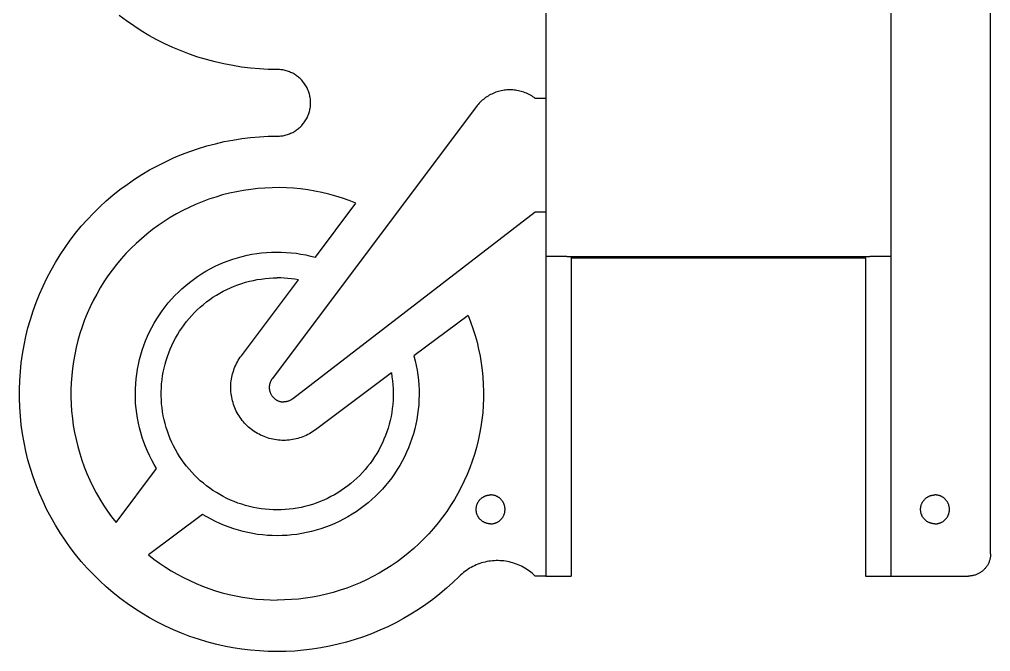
# Model space of a CAD drawing. Header units: millimetres. Extents: x -644 to 2279, y -276 to 1766.
# Drawn here: x 804.8 to 1035.6, y 144.7 to 295 of the extents above; entities that cross this region are included whole.
import ezdxf

# ---------------------------------------------------------------- set-up
doc = ezdxf.new("R2010")
doc.units = ezdxf.units.MM
doc.header["$MEASUREMENT"] = 0
doc.layers.add('Utwórz2D linie widoczne', color=7, linetype='Continuous', true_color=0x000000)

msp = doc.modelspace()

# ---------------------------------------------------------------- linework, layer by layer
at = {"layer": 'Utwórz2D linie widoczne'}
for p, q in [((1035.58, 167.94), (1035.58, 382.42)), ((929.89, 359.26), (929.89, 238.61)), ((1011.89, 359.26), (1011.89, 238.61)), ((830.19, 294.69), (828.49, 295.96)), ((831.94, 293.47), (830.19, 294.69)), ((833.73, 292.32), (831.94, 293.47)), ((835.55, 291.23), (833.73, 292.32)), ((837.42, 290.2), (835.55, 291.23)), ((839.32, 289.24), (837.42, 290.2)), ((841.25, 288.35), (839.32, 289.24)), ((843.21, 287.52), (841.25, 288.35)), ((845.19, 286.76), (843.21, 287.52)), ((847.21, 286.07), (845.19, 286.76)), ((849.24, 285.45), (847.21, 286.07)), ((851.3, 284.9), (849.24, 285.45)), ((853.37, 284.43), (851.3, 284.9)), ((855.46, 284.02), (853.37, 284.43)), ((857.56, 283.69), (855.46, 284.02)), ((859.68, 283.44), (857.56, 283.69)), ((861.8, 283.25), (859.68, 283.44)), ((863.92, 283.14), (861.8, 283.25)), ((866.05, 283.1), (863.92, 283.14)), ((866.32, 283.1), (866.05, 283.1)), ((866.6, 283.08), (866.32, 283.1)), ((866.87, 283.06), (866.6, 283.08)), ((867.14, 283.03), (866.87, 283.06)), ((867.41, 282.99), (867.14, 283.03)), ((867.68, 282.93), (867.41, 282.99)), ((867.95, 282.87), (867.68, 282.93)), ((868.21, 282.8), (867.95, 282.87)), ((868.47, 282.72), (868.21, 282.8)), ((868.73, 282.64), (868.47, 282.72)), ((868.99, 282.54), (868.73, 282.64)), ((869.24, 282.43), (868.99, 282.54)), ((869.49, 282.32), (869.24, 282.43)), ((869.73, 282.2), (869.49, 282.32)), ((869.97, 282.06), (869.73, 282.2)), ((870.21, 281.92), (869.97, 282.06)), ((870.44, 281.78), (870.21, 281.92)), ((870.66, 281.62), (870.44, 281.78)), ((870.88, 281.46), (870.66, 281.62)), ((871.1, 281.29), (870.88, 281.46)), ((871.3, 281.11), (871.1, 281.29)), ((871.51, 280.93), (871.3, 281.11)), ((871.7, 280.73), (871.51, 280.93)), ((871.89, 280.54), (871.7, 280.73)), ((872.07, 280.33), (871.89, 280.54)), ((872.24, 280.12), (872.07, 280.33)), ((872.41, 279.9), (872.24, 280.12)), ((872.57, 279.68), (872.41, 279.9)), ((872.72, 279.45), (872.57, 279.68)), ((872.87, 279.22), (872.72, 279.45)), ((873, 278.98), (872.87, 279.22)), ((873.13, 278.74), (873, 278.98)), ((873.25, 278.49), (873.13, 278.74)), ((873.36, 278.24), (873.25, 278.49)), ((873.46, 277.99), (873.36, 278.24)), ((873.55, 277.73), (873.46, 277.99)), ((873.63, 277.47), (873.55, 277.73)), ((873.71, 277.21), (873.63, 277.47)), ((873.77, 276.94), (873.71, 277.21)), ((916.44, 276.97), (916.15, 276.79)), ((916.74, 277.13), (916.44, 276.97)), ((917.04, 277.28), (916.74, 277.13)), ((917.35, 277.43), (917.04, 277.28)), ((917.67, 277.56), (917.35, 277.43)), ((917.99, 277.68), (917.67, 277.56)), ((918.31, 277.79), (917.99, 277.68)), ((918.64, 277.89), (918.31, 277.79)), ((918.97, 277.97), (918.64, 277.89)), ((919.3, 278.05), (918.97, 277.97)), ((919.63, 278.11), (919.3, 278.05)), ((919.97, 278.17), (919.63, 278.11)), ((920.31, 278.21), (919.97, 278.17)), ((920.65, 278.24), (920.31, 278.21)), ((920.99, 278.26), (920.65, 278.24)), ((921.33, 278.26), (920.99, 278.26)), ((921.67, 278.26), (921.33, 278.26)), ((922.01, 278.24), (921.67, 278.26)), ((922.35, 278.21), (922.01, 278.24)), ((922.69, 278.17), (922.35, 278.21)), ((923.03, 278.12), (922.69, 278.17)), ((923.36, 278.06), (923.03, 278.12)), ((923.69, 277.98), (923.36, 278.06)), ((924.02, 277.9), (923.69, 277.98)), ((924.35, 277.8), (924.02, 277.9)), ((924.67, 277.69), (924.35, 277.8)), ((924.99, 277.57), (924.67, 277.69)), ((925.31, 277.44), (924.99, 277.57)), ((925.62, 277.3), (925.31, 277.44)), ((925.92, 277.15), (925.62, 277.3)), ((926.22, 276.99), (925.92, 277.15)), ((926.52, 276.82), (926.22, 276.99)), ((873.83, 276.67), (873.77, 276.94)), ((873.88, 276.41), (873.83, 276.67)), ((873.92, 276.13), (873.88, 276.41)), ((873.94, 275.86), (873.92, 276.13)), ((873.96, 275.59), (873.94, 275.86)), ((873.94, 274.5), (873.96, 274.77)), ((873.97, 275.32), (873.96, 275.59)), ((873.96, 274.77), (873.97, 275.04)), ((873.97, 275.04), (873.97, 275.32)), ((913.82, 274.81), (913.6, 274.55)), ((914.04, 275.07), (913.82, 274.81)), ((914.28, 275.31), (914.04, 275.07)), ((914.52, 275.55), (914.28, 275.31)), ((914.78, 275.78), (914.52, 275.55)), ((915.04, 276), (914.78, 275.78)), ((915.3, 276.21), (915.04, 276)), ((915.58, 276.42), (915.3, 276.21)), ((915.86, 276.61), (915.58, 276.42)), ((916.15, 276.79), (915.86, 276.61)), ((926.81, 276.64), (926.52, 276.82)), ((927.09, 276.44), (926.81, 276.64)), ((927.36, 276.24), (927.09, 276.44)), ((929.89, 276.24), (927.36, 276.24)), ((913.39, 274.28), (864.84, 209.55)), ((873.36, 272.12), (873.46, 272.37)), ((873.46, 272.37), (873.55, 272.63)), ((873.55, 272.63), (873.63, 272.89)), ((873.63, 272.89), (873.71, 273.15)), ((873.71, 273.15), (873.77, 273.42)), ((873.77, 273.42), (873.83, 273.68)), ((873.83, 273.68), (873.88, 273.95)), ((873.88, 273.95), (873.92, 274.22)), ((873.92, 274.22), (873.94, 274.5)), ((913.6, 274.55), (913.39, 274.28)), ((872.07, 270.03), (872.24, 270.24)), ((872.24, 270.24), (872.41, 270.46)), ((872.41, 270.46), (872.57, 270.68)), ((872.57, 270.68), (872.72, 270.91)), ((872.72, 270.91), (872.87, 271.14)), ((872.87, 271.14), (873, 271.38)), ((873, 271.38), (873.13, 271.62)), ((873.13, 271.62), (873.25, 271.87)), ((873.25, 271.87), (873.36, 272.12)), ((868.73, 267.72), (868.99, 267.82)), ((868.99, 267.82), (869.24, 267.93)), ((869.24, 267.93), (869.49, 268.04)), ((869.49, 268.04), (869.73, 268.16)), ((869.73, 268.16), (869.97, 268.29)), ((869.97, 268.29), (870.21, 268.43)), ((870.21, 268.43), (870.44, 268.58)), ((870.44, 268.58), (870.66, 268.74)), ((870.66, 268.74), (870.88, 268.9)), ((870.88, 268.9), (871.1, 269.07)), ((871.1, 269.07), (871.3, 269.25)), ((871.3, 269.25), (871.51, 269.43)), ((871.51, 269.43), (871.7, 269.62)), ((871.7, 269.62), (871.89, 269.82)), ((871.89, 269.82), (872.07, 270.03)), ((849.34, 264.93), (851.38, 265.47)), ((851.38, 265.47), (853.45, 265.95)), ((853.45, 265.95), (855.52, 266.34)), ((855.52, 266.34), (857.61, 266.67)), ((857.61, 266.67), (859.71, 266.93)), ((859.71, 266.93), (861.82, 267.11)), ((861.82, 267.11), (863.93, 267.22)), ((863.93, 267.22), (866.05, 267.26)), ((866.05, 267.26), (866.32, 267.26)), ((866.32, 267.26), (866.6, 267.27)), ((866.6, 267.27), (866.87, 267.3)), ((866.87, 267.3), (867.14, 267.33)), ((867.14, 267.33), (867.41, 267.37)), ((867.41, 267.37), (867.68, 267.42)), ((867.68, 267.42), (867.95, 267.49)), ((867.95, 267.49), (868.21, 267.56)), ((868.21, 267.56), (868.47, 267.63)), ((868.47, 267.63), (868.73, 267.72)), ((843.33, 262.89), (845.31, 263.64)), ((845.31, 263.64), (847.31, 264.32)), ((847.31, 264.32), (849.34, 264.93)), ((837.57, 260.24), (839.46, 261.19)), ((839.46, 261.19), (841.38, 262.07)), ((841.38, 262.07), (843.33, 262.89)), ((833.9, 258.14), (835.72, 259.22)), ((835.72, 259.22), (837.57, 260.24)), ((830.37, 255.8), (832.12, 257)), ((832.12, 257), (833.9, 258.14)), ((827.02, 253.22), (828.68, 254.54)), ((828.68, 254.54), (830.37, 255.8)), ((856.38, 254.05), (854.72, 253.69)), ((858.05, 254.36), (856.38, 254.05)), ((859.74, 254.61), (858.05, 254.36)), ((861.43, 254.8), (859.74, 254.61)), ((863.12, 254.93), (861.43, 254.8)), ((864.82, 255), (863.12, 254.93)), ((866.52, 255.01), (864.82, 255)), ((868.22, 254.97), (866.52, 255.01)), ((869.92, 254.86), (868.22, 254.97)), ((871.61, 254.7), (869.92, 254.86)), ((873.3, 254.48), (871.61, 254.7)), ((874.98, 254.2), (873.3, 254.48)), ((876.65, 253.86), (874.98, 254.2)), ((823.86, 250.42), (825.42, 251.85)), ((825.42, 251.85), (827.02, 253.22)), ((848.23, 251.66), (846.66, 251.02)), ((849.83, 252.25), (848.23, 251.66)), ((851.44, 252.79), (849.83, 252.25)), ((853.07, 253.27), (851.44, 252.79)), ((854.72, 253.69), (853.07, 253.27)), ((878.3, 253.46), (876.65, 253.86)), ((879.94, 253.01), (878.3, 253.46)), ((881.56, 252.5), (879.94, 253.01)), ((883.17, 251.93), (881.56, 252.5)), ((884.75, 251.31), (883.17, 251.93)), ((822.35, 248.93), (823.86, 250.42)), ((843.58, 249.57), (842.08, 248.76)), ((845.11, 250.32), (843.58, 249.57)), ((846.66, 251.02), (845.11, 250.32)), ((869.67, 204.78), (927.35, 249.3)), ((875.11, 238.46), (884.75, 251.31)), ((927.35, 249.3), (929.89, 249.3)), ((819.49, 245.82), (820.89, 247.4)), ((820.89, 247.4), (822.35, 248.93)), ((839.17, 247), (837.77, 246.04)), ((840.61, 247.9), (839.17, 247)), ((842.08, 248.76), (840.61, 247.9)), ((818.14, 244.18), (819.49, 245.82)), ((836.4, 245.03), (835.06, 243.98)), ((837.77, 246.04), (836.4, 245.03)), ((815.62, 240.79), (816.85, 242.51)), ((816.85, 242.51), (818.14, 244.18)), ((833.76, 242.88), (832.5, 241.74)), ((835.06, 243.98), (833.76, 242.88)), ((814.45, 239.03), (815.62, 240.79)), ((831.28, 240.56), (830.1, 239.33)), ((832.5, 241.74), (831.28, 240.56)), ((813.34, 237.23), (814.45, 239.03)), ((828.97, 238.06), (827.88, 236.76)), ((830.1, 239.33), (828.97, 238.06)), ((854.37, 237.62), (855.48, 238)), ((855.48, 238), (856.6, 238.35)), ((856.6, 238.35), (857.73, 238.66)), ((857.73, 238.66), (858.87, 238.93)), ((858.87, 238.93), (860.02, 239.16)), ((860.02, 239.16), (861.17, 239.35)), ((861.17, 239.35), (862.34, 239.5)), ((862.34, 239.5), (863.5, 239.61)), ((863.5, 239.61), (864.67, 239.67)), ((864.67, 239.67), (865.84, 239.7)), ((865.84, 239.7), (867.02, 239.69)), ((867.02, 239.69), (868.19, 239.63)), ((868.19, 239.63), (869.35, 239.54)), ((869.35, 239.54), (870.52, 239.4)), ((870.52, 239.4), (871.68, 239.23)), ((871.68, 239.23), (872.83, 239.01)), ((872.83, 239.01), (873.97, 238.76)), ((873.97, 238.76), (875.11, 238.46)), ((929.89, 238.61), (929.89, 207.55)), ((934.89, 238.61), (929.89, 238.61)), ((934.89, 238.61), (935.89, 238.61)), ((935.89, 238.61), (935.89, 238.32)), ((935.89, 238.61), (1005.89, 238.61)), ((935.89, 238.32), (935.89, 207.55)), ((935.89, 238.32), (1005.89, 238.32)), ((1005.89, 238.61), (1006.89, 238.61)), ((1005.89, 238.32), (1005.89, 238.61)), ((1005.89, 238.32), (1005.89, 207.55)), ((1011.89, 238.61), (1006.89, 238.61)), ((1011.89, 238.61), (1011.89, 207.55)), ((812.29, 235.39), (813.34, 237.23)), ((826.83, 235.42), (825.83, 234.04)), ((827.88, 236.76), (826.83, 235.42)), ((849.08, 235.12), (850.1, 235.69)), ((850.1, 235.69), (851.14, 236.23)), ((851.14, 236.23), (852.2, 236.73)), ((852.2, 236.73), (853.28, 237.19)), ((853.28, 237.19), (854.37, 237.62)), ((810.39, 231.61), (811.31, 233.51)), ((811.31, 233.51), (812.29, 235.39)), ((825.83, 234.04), (824.88, 232.63)), ((845.21, 232.49), (846.14, 233.2)), ((846.14, 233.2), (847.1, 233.87)), ((847.1, 233.87), (848.08, 234.51)), ((848.08, 234.51), (849.08, 235.12)), ((860.38, 232.96), (861.31, 233.14)), ((861.31, 233.14), (862.25, 233.29)), ((862.25, 233.29), (863.2, 233.41)), ((863.2, 233.41), (864.15, 233.49)), ((864.15, 233.49), (865.1, 233.54)), ((865.1, 233.54), (866.05, 233.55)), ((866.89, 233.54), (866.05, 233.55)), ((867.73, 233.5), (866.89, 233.54)), ((868.57, 233.44), (867.73, 233.5)), ((869.41, 233.35), (868.57, 233.44)), ((870.24, 233.23), (869.41, 233.35)), ((871.07, 233.09), (870.24, 233.23)), ((809.54, 229.67), (810.39, 231.61)), ((823.98, 231.18), (823.14, 229.71)), ((824.88, 232.63), (823.98, 231.18)), ((842.56, 230.18), (843.41, 230.98)), ((843.41, 230.98), (844.3, 231.75)), ((844.3, 231.75), (845.21, 232.49)), ((853.23, 230.39), (854.08, 230.82)), ((854.08, 230.82), (854.95, 231.22)), ((854.95, 231.22), (855.83, 231.59)), ((855.83, 231.59), (856.72, 231.93)), ((856.72, 231.93), (857.62, 232.23)), ((857.53, 215.04), (871.07, 233.09)), ((857.62, 232.23), (858.53, 232.51)), ((858.53, 232.51), (859.45, 232.75)), ((859.45, 232.75), (860.38, 232.96)), ((808.75, 227.71), (809.54, 229.67)), ((823.14, 229.71), (822.34, 228.21)), ((840.94, 228.49), (841.73, 229.35)), ((841.73, 229.35), (842.56, 230.18)), ((850, 228.4), (850.78, 228.94)), ((850.78, 228.94), (851.58, 229.45)), ((851.58, 229.45), (852.4, 229.94)), ((852.4, 229.94), (853.23, 230.39)), ((808.04, 225.72), (808.75, 227.71)), ((821.59, 226.68), (820.9, 225.12)), ((822.34, 228.21), (821.59, 226.68)), ((838.73, 225.75), (839.43, 226.69)), ((839.43, 226.69), (840.17, 227.6)), ((840.17, 227.6), (840.94, 228.49)), ((847.06, 225.98), (847.76, 226.62)), ((847.76, 226.62), (848.49, 227.24)), ((848.49, 227.24), (849.23, 227.83)), ((849.23, 227.83), (850, 228.4)), ((807.39, 223.7), (808.04, 225.72)), ((820.9, 225.12), (820.27, 223.55)), ((837.42, 223.81), (838.06, 224.79)), ((838.06, 224.79), (838.73, 225.75)), ((844.49, 223.17), (845.1, 223.91)), ((845.1, 223.91), (845.73, 224.62)), ((845.73, 224.62), (846.38, 225.31)), ((846.38, 225.31), (847.06, 225.98)), ((911.39, 224.65), (898.54, 215.01)), ((911.39, 224.65), (912.01, 223.08)), ((806.31, 219.61), (806.81, 221.67)), ((806.81, 221.67), (807.39, 223.7)), ((819.68, 221.95), (819.16, 220.33)), ((820.27, 223.55), (819.68, 221.95)), ((835.72, 220.73), (836.25, 221.78)), ((836.25, 221.78), (836.82, 222.8)), ((836.82, 222.8), (837.42, 223.81)), ((842.83, 220.85), (843.36, 221.64)), ((843.36, 221.64), (843.91, 222.42)), ((843.91, 222.42), (844.49, 223.17)), ((912.01, 223.08), (912.57, 221.49)), ((805.87, 217.54), (806.31, 219.61)), ((819.16, 220.33), (818.69, 218.69)), ((834.77, 218.59), (835.23, 219.67)), ((835.23, 219.67), (835.72, 220.73)), ((841.86, 219.21), (842.33, 220.04)), ((842.33, 220.04), (842.83, 220.85)), ((912.57, 221.49), (913.08, 219.88)), ((913.08, 219.88), (913.53, 218.25)), ((805.51, 215.46), (805.87, 217.54)), ((818.28, 217.04), (817.92, 215.38)), ((818.69, 218.69), (818.28, 217.04)), ((833.97, 216.39), (834.35, 217.5)), ((834.35, 217.5), (834.77, 218.59)), ((840.62, 216.64), (841, 217.51)), ((841, 217.51), (841.42, 218.37)), ((841.42, 218.37), (841.86, 219.21)), ((913.53, 218.25), (913.92, 216.61)), ((805.22, 213.36), (805.51, 215.46)), ((817.92, 215.38), (817.62, 213.71)), ((833.33, 214.14), (833.63, 215.27)), ((833.63, 215.27), (833.97, 216.39)), ((839.65, 213.95), (839.94, 214.86)), ((839.94, 214.86), (840.27, 215.76)), ((840.27, 215.76), (840.62, 216.64)), ((857.03, 214.33), (857.27, 214.69)), ((857.27, 214.69), (857.53, 215.04)), ((898.54, 215.01), (898.84, 213.87)), ((913.92, 216.61), (914.26, 214.96)), ((914.26, 214.96), (914.54, 213.29)), ((805, 211.26), (805.22, 213.36)), ((817.62, 213.71), (817.39, 212.02)), ((832.84, 211.84), (833.06, 212.99)), ((833.06, 212.99), (833.33, 214.14)), ((839.17, 212.11), (839.39, 213.04)), ((839.39, 213.04), (839.65, 213.95)), ((855.85, 212.01), (856.01, 212.41)), ((856.01, 212.41), (856.19, 212.81)), ((856.19, 212.81), (856.38, 213.2)), ((856.38, 213.2), (856.58, 213.58)), ((856.58, 213.58), (856.8, 213.96)), ((856.8, 213.96), (857.03, 214.33)), ((898.84, 213.87), (899.09, 212.73)), ((899.09, 212.73), (899.3, 211.58)), ((914.54, 213.29), (914.76, 211.62)), ((804.85, 209.15), (805, 211.26)), ((817.21, 210.33), (817.08, 208.63)), ((817.39, 212.02), (817.21, 210.33)), ((832.51, 209.52), (832.66, 210.69)), ((832.66, 210.69), (832.84, 211.84)), ((838.68, 209.3), (838.81, 210.25)), ((838.81, 210.25), (838.97, 211.18)), ((838.97, 211.18), (839.17, 212.11)), ((855.24, 209.92), (855.34, 210.34)), ((855.34, 210.34), (855.44, 210.77)), ((855.44, 210.77), (855.56, 211.18)), ((855.56, 211.18), (855.7, 211.6)), ((855.7, 211.6), (855.85, 212.01)), ((893.17, 210.97), (875.13, 197.44)), ((893.17, 210.97), (893.32, 210.04)), ((893.32, 210.04), (893.45, 209.1)), ((899.3, 211.58), (899.48, 210.42)), ((899.48, 210.42), (899.61, 209.25)), ((914.76, 211.62), (914.93, 209.94)), ((804.78, 207.04), (804.85, 209.15)), ((817.08, 208.63), (817.02, 206.93)), ((832.35, 207.19), (832.41, 208.36)), ((832.41, 208.36), (832.51, 209.52)), ((838.51, 207.41), (838.58, 208.36)), ((838.58, 208.36), (838.68, 209.3)), ((855.01, 207.76), (855.03, 208.19)), ((855.01, 207.32), (855.01, 207.76)), ((855.03, 208.19), (855.06, 208.63)), ((855.06, 208.63), (855.11, 209.06)), ((855.11, 209.06), (855.17, 209.49)), ((855.17, 209.49), (855.24, 209.92)), ((864.17, 207.8), (864.16, 207.68)), ((864.18, 207.92), (864.17, 207.8)), ((864.2, 208.04), (864.18, 207.92)), ((864.22, 208.15), (864.2, 208.04)), ((864.24, 208.27), (864.22, 208.15)), ((864.27, 208.39), (864.24, 208.27)), ((864.31, 208.5), (864.27, 208.39)), ((864.34, 208.61), (864.31, 208.5)), ((864.38, 208.72), (864.34, 208.61)), ((864.43, 208.83), (864.38, 208.72)), ((864.48, 208.94), (864.43, 208.83)), ((864.53, 209.05), (864.48, 208.94)), ((864.58, 209.15), (864.53, 209.05)), ((864.64, 209.26), (864.58, 209.15)), ((864.71, 209.36), (864.64, 209.26)), ((864.77, 209.45), (864.71, 209.36)), ((864.84, 209.55), (864.77, 209.45)), ((893.45, 209.1), (893.54, 208.16)), ((893.54, 208.16), (893.6, 207.21)), ((899.61, 209.25), (899.71, 208.08)), ((899.71, 208.08), (899.76, 206.91)), ((914.93, 209.94), (915.03, 208.26)), ((915.03, 208.26), (915.08, 206.57)), ((804.78, 204.92), (804.78, 207.04)), ((817.02, 206.93), (817.02, 205.23)), ((832.33, 206.01), (832.35, 207.19)), ((832.34, 204.84), (832.33, 206.01)), ((838.48, 206.45), (838.51, 207.41)), ((838.48, 205.5), (838.48, 206.45)), ((838.51, 204.55), (838.48, 205.5)), ((855.02, 206.89), (855.01, 207.32)), ((855.05, 206.45), (855.02, 206.89)), ((855.1, 206.02), (855.05, 206.45)), ((855.15, 205.59), (855.1, 206.02)), ((855.23, 205.16), (855.15, 205.59)), ((864.16, 207.68), (864.16, 207.57)), ((864.16, 207.57), (864.16, 207.45)), ((864.16, 207.45), (864.16, 207.33)), ((864.16, 207.33), (864.17, 207.21)), ((864.17, 207.21), (864.18, 207.09)), ((864.18, 207.09), (864.2, 206.98)), ((864.2, 206.98), (864.22, 206.86)), ((864.22, 206.86), (864.24, 206.74)), ((864.24, 206.74), (864.27, 206.63)), ((864.27, 206.63), (864.3, 206.51)), ((864.3, 206.51), (864.34, 206.4)), ((864.34, 206.4), (864.37, 206.29)), ((864.37, 206.29), (864.42, 206.18)), ((864.42, 206.18), (864.47, 206.07)), ((864.47, 206.07), (864.52, 205.96)), ((864.52, 205.96), (864.57, 205.86)), ((864.57, 205.86), (864.63, 205.75)), ((864.63, 205.75), (864.69, 205.65)), ((864.69, 205.65), (864.76, 205.55)), ((864.76, 205.55), (864.83, 205.46)), ((864.83, 205.46), (864.9, 205.36)), ((893.6, 207.21), (893.62, 206.26)), ((893.62, 206.26), (893.62, 205.31)), ((899.77, 205.74), (899.74, 204.57)), ((899.76, 206.91), (899.77, 205.74)), ((915.08, 206.57), (915.07, 204.88)), ((929.89, 207.55), (929.89, 162.66)), ((935.89, 207.55), (935.89, 162.66)), ((1005.89, 207.55), (1005.89, 162.66)), ((1011.89, 207.55), (1011.89, 162.66)), ((804.85, 202.81), (804.78, 204.92)), ((817.02, 205.23), (817.07, 203.53)), ((817.07, 203.53), (817.19, 201.84)), ((832.4, 203.67), (832.34, 204.84)), ((832.51, 202.5), (832.4, 203.67)), ((838.58, 203.6), (838.51, 204.55)), ((838.68, 202.65), (838.58, 203.6)), ((855.32, 204.74), (855.23, 205.16)), ((855.42, 204.31), (855.32, 204.74)), ((855.54, 203.89), (855.42, 204.31)), ((855.67, 203.48), (855.54, 203.89)), ((855.81, 203.07), (855.67, 203.48)), ((864.9, 205.36), (864.97, 205.27)), ((864.97, 205.27), (865.05, 205.18)), ((865.05, 205.18), (865.13, 205.1)), ((865.13, 205.1), (865.22, 205.01)), ((865.22, 205.01), (865.31, 204.93)), ((865.31, 204.93), (865.4, 204.86)), ((865.4, 204.86), (865.49, 204.78)), ((865.49, 204.78), (865.58, 204.71)), ((865.58, 204.71), (865.68, 204.64)), ((865.68, 204.64), (865.78, 204.58)), ((865.78, 204.58), (865.88, 204.52)), ((865.88, 204.52), (865.99, 204.46)), ((865.99, 204.46), (866.09, 204.41)), ((866.09, 204.41), (866.2, 204.36)), ((866.2, 204.36), (866.31, 204.31)), ((866.31, 204.31), (866.42, 204.27)), ((866.42, 204.27), (866.53, 204.23)), ((866.53, 204.23), (866.64, 204.2)), ((866.64, 204.2), (866.76, 204.17)), ((866.76, 204.17), (866.88, 204.14)), ((866.88, 204.14), (866.99, 204.12)), ((866.99, 204.12), (867.11, 204.1)), ((867.11, 204.1), (867.23, 204.09)), ((867.23, 204.09), (867.34, 204.08)), ((867.34, 204.08), (867.46, 204.07)), ((867.46, 204.07), (867.58, 204.07)), ((867.7, 204.07), (867.58, 204.07)), ((867.82, 204.08), (867.7, 204.07)), ((867.94, 204.09), (867.82, 204.08)), ((868.05, 204.1), (867.94, 204.09)), ((868.17, 204.12), (868.05, 204.1)), ((868.29, 204.14), (868.17, 204.12)), ((868.4, 204.17), (868.29, 204.14)), ((868.52, 204.2), (868.4, 204.17)), ((868.63, 204.23), (868.52, 204.2)), ((868.74, 204.27), (868.63, 204.23)), ((868.85, 204.31), (868.74, 204.27)), ((868.96, 204.36), (868.85, 204.31)), ((869.07, 204.41), (868.96, 204.36)), ((869.18, 204.46), (869.07, 204.41)), ((869.28, 204.52), (869.18, 204.46)), ((869.38, 204.58), (869.28, 204.52)), ((869.48, 204.64), (869.38, 204.58)), ((869.58, 204.71), (869.48, 204.64)), ((869.67, 204.78), (869.58, 204.71)), ((893.5, 203.42), (893.4, 202.48)), ((893.58, 204.37), (893.5, 203.42)), ((893.62, 205.31), (893.58, 204.37)), ((899.67, 203.4), (899.56, 202.23)), ((899.74, 204.57), (899.67, 203.4)), ((915.01, 203.2), (914.88, 201.51)), ((915.07, 204.88), (915.01, 203.2)), ((805, 200.7), (804.85, 202.81)), ((817.19, 201.84), (817.36, 200.14)), ((832.65, 201.34), (832.51, 202.5)), ((832.83, 200.18), (832.65, 201.34)), ((838.81, 201.71), (838.68, 202.65)), ((838.97, 200.77), (838.81, 201.71)), ((855.97, 202.67), (855.81, 203.07)), ((856.15, 202.27), (855.97, 202.67)), ((856.33, 201.87), (856.15, 202.27)), ((856.54, 201.49), (856.33, 201.87)), ((856.75, 201.11), (856.54, 201.49)), ((856.98, 200.74), (856.75, 201.11)), ((893.26, 201.54), (893.1, 200.61)), ((893.4, 202.48), (893.26, 201.54)), ((899.41, 201.07), (899.22, 199.92)), ((899.56, 202.23), (899.41, 201.07)), ((914.88, 201.51), (914.7, 199.84)), ((805.22, 198.59), (805, 200.7)), ((805.51, 196.5), (805.22, 198.59)), ((817.36, 200.14), (817.59, 198.46)), ((833.05, 199.03), (832.83, 200.18)), ((833.31, 197.89), (833.05, 199.03)), ((839.17, 199.84), (838.97, 200.77)), ((839.39, 198.92), (839.17, 199.84)), ((839.65, 198), (839.39, 198.92)), ((857.22, 200.38), (856.98, 200.74)), ((857.47, 200.02), (857.22, 200.38)), ((857.74, 199.68), (857.47, 200.02)), ((858.01, 199.34), (857.74, 199.68)), ((858.3, 199.01), (858.01, 199.34)), ((858.6, 198.7), (858.3, 199.01)), ((858.91, 198.39), (858.6, 198.7)), ((892.66, 198.77), (892.4, 197.85)), ((892.9, 199.68), (892.66, 198.77)), ((893.1, 200.61), (892.9, 199.68)), ((898.99, 198.77), (898.72, 197.63)), ((899.22, 199.92), (898.99, 198.77)), ((914.7, 199.84), (914.46, 198.17)), ((805.87, 194.41), (805.51, 196.5)), ((817.59, 198.46), (817.88, 196.78)), ((817.88, 196.78), (818.23, 195.12)), ((833.61, 196.76), (833.31, 197.89)), ((833.95, 195.64), (833.61, 196.76)), ((839.94, 197.1), (839.65, 198)), ((840.27, 196.2), (839.94, 197.1)), ((840.62, 195.32), (840.27, 196.2)), ((859.23, 198.1), (858.91, 198.39)), ((859.56, 197.82), (859.23, 198.1)), ((859.9, 197.54), (859.56, 197.82)), ((860.25, 197.28), (859.9, 197.54)), ((860.6, 197.04), (860.25, 197.28)), ((860.97, 196.8), (860.6, 197.04)), ((861.34, 196.58), (860.97, 196.8)), ((861.73, 196.37), (861.34, 196.58)), ((862.11, 196.17), (861.73, 196.37)), ((873.32, 196.31), (872.94, 196.12)), ((873.7, 196.51), (873.32, 196.31)), ((874.07, 196.72), (873.7, 196.51)), ((874.43, 196.95), (874.07, 196.72)), ((874.78, 197.19), (874.43, 196.95)), ((875.13, 197.44), (874.78, 197.19)), ((892.11, 196.95), (891.78, 196.06)), ((892.4, 197.85), (892.11, 196.95)), ((898.41, 196.5), (898.06, 195.38)), ((898.72, 197.63), (898.41, 196.5)), ((914.16, 196.51), (913.81, 194.86)), ((914.46, 198.17), (914.16, 196.51)), ((806.31, 192.34), (805.87, 194.41)), ((818.23, 195.12), (818.63, 193.47)), ((834.33, 194.53), (833.95, 195.64)), ((834.75, 193.43), (834.33, 194.53)), ((841, 194.45), (840.62, 195.32)), ((841.42, 193.59), (841, 194.45)), ((862.51, 195.99), (862.11, 196.17)), ((862.91, 195.82), (862.51, 195.99)), ((863.32, 195.67), (862.91, 195.82)), ((863.73, 195.53), (863.32, 195.67)), ((864.14, 195.4), (863.73, 195.53)), ((864.57, 195.29), (864.14, 195.4)), ((864.99, 195.19), (864.57, 195.29)), ((865.42, 195.11), (864.99, 195.19)), ((865.85, 195.04), (865.42, 195.11)), ((866.28, 194.99), (865.85, 195.04)), ((866.71, 194.95), (866.28, 194.99)), ((867.15, 194.93), (866.71, 194.95)), ((867.58, 194.92), (867.15, 194.93)), ((868.01, 194.93), (867.58, 194.92)), ((868.43, 194.95), (868.01, 194.93)), ((868.86, 194.99), (868.43, 194.95)), ((869.28, 195.04), (868.86, 194.99)), ((869.7, 195.1), (869.28, 195.04)), ((870.12, 195.18), (869.7, 195.1)), ((870.53, 195.27), (870.12, 195.18)), ((870.95, 195.38), (870.53, 195.27)), ((871.36, 195.5), (870.95, 195.38)), ((871.76, 195.64), (871.36, 195.5)), ((872.16, 195.79), (871.76, 195.64)), ((872.55, 195.95), (872.16, 195.79)), ((872.94, 196.12), (872.55, 195.95)), ((891.04, 194.32), (890.62, 193.47)), ((891.42, 195.19), (891.04, 194.32)), ((891.78, 196.06), (891.42, 195.19)), ((897.68, 194.27), (897.25, 193.18)), ((898.06, 195.38), (897.68, 194.27)), ((913.81, 194.86), (913.4, 193.22)), ((806.81, 190.29), (806.31, 192.34)), ((818.63, 193.47), (819.1, 191.83)), ((819.1, 191.83), (819.62, 190.21)), ((835.2, 192.35), (834.75, 193.43)), ((835.69, 191.29), (835.2, 192.35)), ((841.86, 192.74), (841.42, 193.59)), ((842.33, 191.92), (841.86, 192.74)), ((842.83, 191.11), (842.33, 191.92)), ((889.71, 191.81), (889.2, 191.01)), ((890.18, 192.63), (889.71, 191.81)), ((890.62, 193.47), (890.18, 192.63)), ((896.79, 192.1), (896.29, 191.04)), ((897.25, 193.18), (896.79, 192.1)), ((912.93, 191.6), (912.41, 189.99)), ((913.4, 193.22), (912.93, 191.6)), ((807.39, 188.25), (806.81, 190.29)), ((819.62, 190.21), (820.19, 188.61)), ((836.22, 190.24), (835.69, 191.29)), ((836.79, 189.22), (836.22, 190.24)), ((843.36, 190.31), (842.83, 191.11)), ((843.91, 189.54), (843.36, 190.31)), ((844.49, 188.79), (843.91, 189.54)), ((888.12, 189.45), (887.54, 188.7)), ((888.68, 190.22), (888.12, 189.45)), ((889.2, 191.01), (888.68, 190.22)), ((895.75, 190), (895.18, 188.98)), ((896.29, 191.04), (895.75, 190)), ((912.41, 189.99), (911.83, 188.41)), ((808.04, 186.24), (807.39, 188.25)), ((820.19, 188.61), (820.82, 187.03)), ((820.82, 187.03), (821.51, 185.47)), ((827.74, 175.36), (837.39, 188.21)), ((837.39, 188.21), (836.79, 189.22)), ((845.1, 188.05), (844.49, 188.79)), ((845.73, 187.34), (845.1, 188.05)), ((846.38, 186.65), (845.73, 187.34)), ((886.3, 187.27), (885.65, 186.58)), ((886.93, 187.97), (886.3, 187.27)), ((887.54, 188.7), (886.93, 187.97)), ((893.92, 187), (893.25, 186.04)), ((894.57, 187.98), (893.92, 187)), ((895.18, 188.98), (894.57, 187.98)), ((911.83, 188.41), (911.2, 186.84)), ((808.75, 184.25), (808.04, 186.24)), ((821.51, 185.47), (822.24, 183.94)), ((847.06, 185.98), (846.38, 186.65)), ((847.76, 185.34), (847.06, 185.98)), ((848.49, 184.72), (847.76, 185.34)), ((849.23, 184.13), (848.49, 184.72)), ((883.55, 184.67), (882.8, 184.08)), ((884.27, 185.28), (883.55, 184.67)), ((884.97, 185.92), (884.27, 185.28)), ((885.65, 186.58), (884.97, 185.92)), ((892.54, 185.11), (891.8, 184.2)), ((893.25, 186.04), (892.54, 185.11)), ((910.51, 185.3), (909.78, 183.78)), ((911.2, 186.84), (910.51, 185.3)), ((809.54, 182.28), (808.75, 184.25)), ((822.24, 183.94), (823.03, 182.43)), ((823.03, 182.43), (823.88, 180.96)), ((850, 183.56), (849.23, 184.13)), ((850.78, 183.02), (850, 183.56)), ((851.58, 182.5), (850.78, 183.02)), ((852.4, 182.02), (851.58, 182.5)), ((880.46, 182.47), (879.64, 181.99)), ((881.26, 182.98), (880.46, 182.47)), ((882.04, 183.52), (881.26, 182.98)), ((882.8, 184.08), (882.04, 183.52)), ((890.22, 182.47), (889.39, 181.64)), ((891.03, 183.32), (890.22, 182.47)), ((891.8, 184.2), (891.03, 183.32)), ((909.78, 183.78), (908.99, 182.29)), ((810.39, 180.35), (809.54, 182.28)), ((811.31, 178.44), (810.39, 180.35)), ((823.88, 180.96), (824.77, 179.51)), ((853.23, 181.56), (852.4, 182.02)), ((854.08, 181.13), (853.23, 181.56)), ((854.95, 180.74), (854.08, 181.13)), ((855.83, 180.37), (854.95, 180.74)), ((856.72, 180.03), (855.83, 180.37)), ((857.62, 179.72), (856.72, 180.03)), ((876.23, 180.35), (875.34, 180.02)), ((877.1, 180.72), (876.23, 180.35)), ((877.96, 181.11), (877.1, 180.72)), ((878.81, 181.54), (877.96, 181.11)), ((879.64, 181.99), (878.81, 181.54)), ((887.65, 180.08), (886.73, 179.34)), ((888.53, 180.84), (887.65, 180.08)), ((889.39, 181.64), (888.53, 180.84)), ((908.15, 180.83), (907.26, 179.4)), ((908.99, 182.29), (908.15, 180.83)), ((913.64, 179.95), (913.69, 180.05)), ((913.69, 180.05), (913.75, 180.16)), ((913.75, 180.16), (913.81, 180.26)), ((913.81, 180.26), (913.87, 180.36)), ((913.87, 180.36), (913.94, 180.46)), ((913.94, 180.46), (914, 180.56)), ((914, 180.56), (914.08, 180.65)), ((914.08, 180.65), (914.15, 180.74)), ((914.15, 180.74), (914.23, 180.83)), ((914.23, 180.83), (914.31, 180.92)), ((914.31, 180.92), (914.4, 181)), ((914.4, 181), (914.48, 181.08)), ((914.48, 181.08), (914.57, 181.16)), ((914.57, 181.16), (914.67, 181.23)), ((914.67, 181.23), (914.76, 181.3)), ((914.76, 181.3), (914.86, 181.37)), ((914.86, 181.37), (914.96, 181.43)), ((914.96, 181.43), (915.06, 181.49)), ((915.06, 181.49), (915.17, 181.55)), ((915.17, 181.55), (915.27, 181.6)), ((915.27, 181.6), (915.38, 181.65)), ((915.38, 181.65), (915.49, 181.7)), ((915.49, 181.7), (915.6, 181.74)), ((915.6, 181.74), (915.71, 181.78)), ((915.71, 181.78), (915.82, 181.81)), ((915.82, 181.81), (915.94, 181.84)), ((915.94, 181.84), (916.05, 181.87)), ((916.05, 181.87), (916.17, 181.89)), ((916.17, 181.89), (916.29, 181.91)), ((916.29, 181.91), (916.41, 181.92)), ((916.41, 181.92), (916.52, 181.94)), ((916.52, 181.94), (916.64, 181.94)), ((916.64, 181.94), (916.76, 181.94)), ((916.88, 181.94), (916.76, 181.94)), ((917, 181.94), (916.88, 181.94)), ((917.12, 181.92), (917, 181.94)), ((917.23, 181.91), (917.12, 181.92)), ((917.35, 181.89), (917.23, 181.91)), ((917.47, 181.87), (917.35, 181.89)), ((917.58, 181.84), (917.47, 181.87)), ((917.7, 181.81), (917.58, 181.84)), ((917.81, 181.78), (917.7, 181.81)), ((917.92, 181.74), (917.81, 181.78)), ((918.03, 181.7), (917.92, 181.74)), ((918.14, 181.65), (918.03, 181.7)), ((918.25, 181.6), (918.14, 181.65)), ((918.36, 181.55), (918.25, 181.6)), ((918.46, 181.49), (918.36, 181.55)), ((918.56, 181.43), (918.46, 181.49)), ((918.66, 181.37), (918.56, 181.43)), ((918.76, 181.3), (918.66, 181.37)), ((918.86, 181.23), (918.76, 181.3)), ((918.95, 181.16), (918.86, 181.23)), ((919.04, 181.08), (918.95, 181.16)), ((919.13, 181), (919.04, 181.08)), ((919.21, 180.92), (919.13, 181)), ((919.29, 180.83), (919.21, 180.92)), ((919.37, 180.74), (919.29, 180.83)), ((919.45, 180.65), (919.37, 180.74)), ((919.52, 180.56), (919.45, 180.65)), ((919.59, 180.46), (919.52, 180.56)), ((919.65, 180.36), (919.59, 180.46)), ((919.71, 180.26), (919.65, 180.36)), ((919.77, 180.16), (919.71, 180.26)), ((919.83, 180.05), (919.77, 180.16)), ((919.88, 179.95), (919.83, 180.05)), ((1019.25, 179.95), (1019.31, 180.05)), ((1019.31, 180.05), (1019.36, 180.16)), ((1019.36, 180.16), (1019.42, 180.26)), ((1019.42, 180.26), (1019.48, 180.36)), ((1019.48, 180.36), (1019.55, 180.46)), ((1019.55, 180.46), (1019.62, 180.56)), ((1019.62, 180.56), (1019.69, 180.65)), ((1019.69, 180.65), (1019.76, 180.74)), ((1019.76, 180.74), (1019.84, 180.83)), ((1019.84, 180.83), (1019.92, 180.92)), ((1019.92, 180.92), (1020.01, 181)), ((1020.01, 181), (1020.1, 181.08)), ((1020.1, 181.08), (1020.19, 181.16)), ((1020.19, 181.16), (1020.28, 181.23)), ((1020.28, 181.23), (1020.37, 181.3)), ((1020.37, 181.3), (1020.47, 181.37)), ((1020.47, 181.37), (1020.57, 181.43)), ((1020.57, 181.43), (1020.67, 181.49)), ((1020.67, 181.49), (1020.78, 181.55)), ((1020.78, 181.55), (1020.88, 181.6)), ((1020.88, 181.6), (1020.99, 181.65)), ((1020.99, 181.65), (1021.1, 181.7)), ((1021.1, 181.7), (1021.21, 181.74)), ((1021.21, 181.74), (1021.32, 181.78)), ((1021.32, 181.78), (1021.44, 181.81)), ((1021.44, 181.81), (1021.55, 181.84)), ((1021.55, 181.84), (1021.67, 181.87)), ((1021.67, 181.87), (1021.78, 181.89)), ((1021.78, 181.89), (1021.9, 181.91)), ((1021.9, 181.91), (1022.02, 181.92)), ((1022.02, 181.92), (1022.14, 181.94)), ((1022.14, 181.94), (1022.26, 181.94)), ((1022.26, 181.94), (1022.37, 181.94)), ((1022.49, 181.94), (1022.37, 181.94)), ((1022.61, 181.94), (1022.49, 181.94)), ((1022.73, 181.92), (1022.61, 181.94)), ((1022.85, 181.91), (1022.73, 181.92)), ((1022.96, 181.89), (1022.85, 181.91)), ((1023.08, 181.87), (1022.96, 181.89)), ((1023.2, 181.84), (1023.08, 181.87)), ((1023.31, 181.81), (1023.2, 181.84)), ((1023.42, 181.78), (1023.31, 181.81)), ((1023.54, 181.74), (1023.42, 181.78)), ((1023.65, 181.7), (1023.54, 181.74)), ((1023.76, 181.65), (1023.65, 181.7)), ((1023.86, 181.6), (1023.76, 181.65)), ((1023.97, 181.55), (1023.86, 181.6)), ((1024.07, 181.49), (1023.97, 181.55)), ((1024.18, 181.43), (1024.07, 181.49)), ((1024.28, 181.37), (1024.18, 181.43)), ((1024.37, 181.3), (1024.28, 181.37)), ((1024.47, 181.23), (1024.37, 181.3)), ((1024.56, 181.16), (1024.47, 181.23)), ((1024.65, 181.08), (1024.56, 181.16)), ((1024.74, 181), (1024.65, 181.08)), ((1024.82, 180.92), (1024.74, 181)), ((1024.9, 180.83), (1024.82, 180.92)), ((1024.98, 180.74), (1024.9, 180.83)), ((1025.06, 180.65), (1024.98, 180.74)), ((1025.13, 180.56), (1025.06, 180.65)), ((1025.2, 180.46), (1025.13, 180.56)), ((1025.27, 180.36), (1025.2, 180.46)), ((1025.33, 180.26), (1025.27, 180.36)), ((1025.39, 180.16), (1025.33, 180.26)), ((1025.44, 180.05), (1025.39, 180.16)), ((1025.49, 179.95), (1025.44, 180.05)), ((812.29, 176.57), (811.31, 178.44)), ((824.77, 179.51), (825.71, 178.09)), ((825.71, 178.09), (826.7, 176.71)), ((858.53, 179.45), (857.62, 179.72)), ((859.45, 179.21), (858.53, 179.45)), ((860.38, 178.99), (859.45, 179.21)), ((861.31, 178.81), (860.38, 178.99)), ((862.25, 178.67), (861.31, 178.81)), ((863.2, 178.55), (862.25, 178.67)), ((864.15, 178.47), (863.2, 178.55)), ((865.1, 178.42), (864.15, 178.47)), ((866.05, 178.4), (865.1, 178.42)), ((867, 178.42), (866.05, 178.4)), ((867.94, 178.47), (867, 178.42)), ((868.89, 178.55), (867.94, 178.47)), ((869.83, 178.66), (868.89, 178.55)), ((870.76, 178.81), (869.83, 178.66)), ((871.7, 178.99), (870.76, 178.81)), ((872.62, 179.2), (871.7, 178.99)), ((873.54, 179.44), (872.62, 179.2)), ((874.44, 179.71), (873.54, 179.44)), ((875.34, 180.02), (874.44, 179.71)), ((884.83, 177.97), (883.85, 177.34)), ((885.79, 178.64), (884.83, 177.97)), ((886.73, 179.34), (885.79, 178.64)), ((906.32, 177.99), (905.33, 176.63)), ((907.26, 179.4), (906.32, 177.99)), ((913.33, 178.69), (913.34, 178.81)), ((913.33, 178.57), (913.33, 178.69)), ((913.33, 178.45), (913.33, 178.57)), ((913.33, 178.33), (913.33, 178.45)), ((913.34, 178.21), (913.33, 178.33)), ((913.34, 178.81), (913.35, 178.92)), ((913.35, 178.1), (913.34, 178.21)), ((913.35, 178.92), (913.37, 179.04)), ((913.37, 177.98), (913.35, 178.1)), ((913.37, 179.04), (913.39, 179.16)), ((913.39, 177.86), (913.37, 177.98)), ((913.39, 179.16), (913.41, 179.27)), ((913.41, 177.75), (913.39, 177.86)), ((913.41, 179.27), (913.44, 179.39)), ((913.44, 177.63), (913.41, 177.75)), ((913.44, 179.39), (913.47, 179.5)), ((913.47, 179.5), (913.51, 179.62)), ((913.51, 179.62), (913.55, 179.73)), ((913.55, 179.73), (913.59, 179.84)), ((913.59, 179.84), (913.64, 179.95)), ((919.93, 179.84), (919.88, 179.95)), ((919.97, 179.73), (919.93, 179.84)), ((920.01, 179.62), (919.97, 179.73)), ((920.05, 179.5), (920.01, 179.62)), ((920.08, 179.39), (920.05, 179.5)), ((920.11, 179.27), (920.08, 179.39)), ((920.08, 177.63), (920.11, 177.75)), ((920.13, 179.16), (920.11, 179.27)), ((920.11, 177.75), (920.13, 177.86)), ((920.15, 179.04), (920.13, 179.16)), ((920.13, 177.86), (920.15, 177.98)), ((920.17, 178.92), (920.15, 179.04)), ((920.15, 177.98), (920.17, 178.1)), ((920.18, 178.81), (920.17, 178.92)), ((920.17, 178.1), (920.18, 178.21)), ((920.19, 178.69), (920.18, 178.81)), ((920.18, 178.21), (920.19, 178.33)), ((920.19, 178.57), (920.19, 178.69)), ((920.19, 178.45), (920.19, 178.57)), ((920.19, 178.33), (920.19, 178.45)), ((1018.94, 178.69), (1018.95, 178.81)), ((1018.94, 178.57), (1018.94, 178.69)), ((1018.94, 178.45), (1018.94, 178.57)), ((1018.94, 178.33), (1018.94, 178.45)), ((1018.95, 178.21), (1018.94, 178.33)), ((1018.95, 178.81), (1018.97, 178.92)), ((1018.97, 178.1), (1018.95, 178.21)), ((1018.97, 178.92), (1018.98, 179.04)), ((1018.98, 177.98), (1018.97, 178.1)), ((1018.98, 179.04), (1019, 179.16)), ((1019, 177.86), (1018.98, 177.98)), ((1019, 179.16), (1019.03, 179.27)), ((1019.03, 177.75), (1019, 177.86)), ((1019.03, 179.27), (1019.05, 179.39)), ((1019.05, 177.63), (1019.03, 177.75)), ((1019.05, 179.39), (1019.09, 179.5)), ((1019.09, 179.5), (1019.12, 179.62)), ((1019.12, 179.62), (1019.16, 179.73)), ((1019.16, 179.73), (1019.21, 179.84)), ((1019.21, 179.84), (1019.25, 179.95)), ((1025.54, 179.84), (1025.49, 179.95)), ((1025.58, 179.73), (1025.54, 179.84)), ((1025.62, 179.62), (1025.58, 179.73)), ((1025.66, 179.5), (1025.62, 179.62)), ((1025.69, 179.39), (1025.66, 179.5)), ((1025.72, 179.27), (1025.69, 179.39)), ((1025.69, 177.63), (1025.72, 177.75)), ((1025.75, 179.16), (1025.72, 179.27)), ((1025.72, 177.75), (1025.75, 177.86)), ((1025.77, 179.04), (1025.75, 179.16)), ((1025.75, 177.86), (1025.77, 177.98)), ((1025.78, 178.92), (1025.77, 179.04)), ((1025.77, 177.98), (1025.78, 178.1)), ((1025.79, 178.81), (1025.78, 178.92)), ((1025.78, 178.1), (1025.79, 178.21)), ((1025.8, 178.69), (1025.79, 178.81)), ((1025.79, 178.21), (1025.8, 178.33)), ((1025.81, 178.57), (1025.8, 178.69)), ((1025.8, 178.33), (1025.81, 178.45)), ((1025.81, 178.45), (1025.81, 178.57)), ((813.34, 174.73), (812.29, 176.57)), ((826.7, 176.71), (827.74, 175.36)), ((848.29, 177.31), (835.44, 167.67)), ((849.3, 176.71), (848.29, 177.31)), ((850.32, 176.15), (849.3, 176.71)), ((851.37, 175.62), (850.32, 176.15)), ((852.43, 175.13), (851.37, 175.62)), ((880.77, 175.64), (879.71, 175.15)), ((881.82, 176.17), (880.77, 175.64)), ((882.84, 176.73), (881.82, 176.17)), ((883.85, 177.34), (882.84, 176.73)), ((905.33, 176.63), (904.3, 175.29)), ((913.47, 177.52), (913.44, 177.63)), ((913.51, 177.4), (913.47, 177.52)), ((913.55, 177.29), (913.51, 177.4)), ((913.59, 177.18), (913.55, 177.29)), ((913.64, 177.07), (913.59, 177.18)), ((913.69, 176.97), (913.64, 177.07)), ((913.75, 176.86), (913.69, 176.97)), ((913.81, 176.76), (913.75, 176.86)), ((913.87, 176.66), (913.81, 176.76)), ((913.94, 176.56), (913.87, 176.66)), ((914, 176.46), (913.94, 176.56)), ((914.08, 176.37), (914, 176.46)), ((914.15, 176.28), (914.08, 176.37)), ((914.23, 176.19), (914.15, 176.28)), ((914.31, 176.1), (914.23, 176.19)), ((914.4, 176.02), (914.31, 176.1)), ((914.48, 175.94), (914.4, 176.02)), ((914.57, 175.86), (914.48, 175.94)), ((914.67, 175.79), (914.57, 175.86)), ((914.76, 175.72), (914.67, 175.79)), ((914.86, 175.65), (914.76, 175.72)), ((914.96, 175.59), (914.86, 175.65)), ((915.06, 175.53), (914.96, 175.59)), ((915.17, 175.47), (915.06, 175.53)), ((915.27, 175.42), (915.17, 175.47)), ((915.38, 175.37), (915.27, 175.42)), ((918.14, 175.37), (918.25, 175.42)), ((918.25, 175.42), (918.36, 175.47)), ((918.36, 175.47), (918.46, 175.53)), ((918.46, 175.53), (918.56, 175.59)), ((918.56, 175.59), (918.66, 175.65)), ((918.66, 175.65), (918.76, 175.72)), ((918.76, 175.72), (918.86, 175.79)), ((918.86, 175.79), (918.95, 175.86)), ((918.95, 175.86), (919.04, 175.94)), ((919.04, 175.94), (919.13, 176.02)), ((919.13, 176.02), (919.21, 176.1)), ((919.21, 176.1), (919.29, 176.19)), ((919.29, 176.19), (919.37, 176.28)), ((919.37, 176.28), (919.45, 176.37)), ((919.45, 176.37), (919.52, 176.46)), ((919.52, 176.46), (919.59, 176.56)), ((919.59, 176.56), (919.65, 176.66)), ((919.65, 176.66), (919.71, 176.76)), ((919.71, 176.76), (919.77, 176.86)), ((919.77, 176.86), (919.83, 176.97)), ((919.83, 176.97), (919.88, 177.07)), ((919.88, 177.07), (919.93, 177.18)), ((919.93, 177.18), (919.97, 177.29)), ((919.97, 177.29), (920.01, 177.4)), ((920.01, 177.4), (920.05, 177.52)), ((920.05, 177.52), (920.08, 177.63)), ((1019.09, 177.52), (1019.05, 177.63)), ((1019.12, 177.4), (1019.09, 177.52)), ((1019.16, 177.29), (1019.12, 177.4)), ((1019.21, 177.18), (1019.16, 177.29)), ((1019.25, 177.07), (1019.21, 177.18)), ((1019.31, 176.97), (1019.25, 177.07)), ((1019.36, 176.86), (1019.31, 176.97)), ((1019.42, 176.76), (1019.36, 176.86)), ((1019.48, 176.66), (1019.42, 176.76)), ((1019.55, 176.56), (1019.48, 176.66)), ((1019.62, 176.46), (1019.55, 176.56)), ((1019.69, 176.37), (1019.62, 176.46)), ((1019.76, 176.28), (1019.69, 176.37)), ((1019.84, 176.19), (1019.76, 176.28)), ((1019.92, 176.1), (1019.84, 176.19)), ((1020.01, 176.02), (1019.92, 176.1)), ((1020.1, 175.94), (1020.01, 176.02)), ((1020.19, 175.86), (1020.1, 175.94)), ((1020.28, 175.79), (1020.19, 175.86)), ((1020.37, 175.72), (1020.28, 175.79)), ((1020.47, 175.65), (1020.37, 175.72)), ((1020.57, 175.59), (1020.47, 175.65)), ((1020.67, 175.53), (1020.57, 175.59)), ((1020.78, 175.47), (1020.67, 175.53)), ((1020.88, 175.42), (1020.78, 175.47)), ((1020.99, 175.37), (1020.88, 175.42)), ((1023.76, 175.37), (1023.86, 175.42)), ((1023.86, 175.42), (1023.97, 175.47)), ((1023.97, 175.47), (1024.07, 175.53)), ((1024.07, 175.53), (1024.18, 175.59)), ((1024.18, 175.59), (1024.28, 175.65)), ((1024.28, 175.65), (1024.37, 175.72)), ((1024.37, 175.72), (1024.47, 175.79)), ((1024.47, 175.79), (1024.56, 175.86)), ((1024.56, 175.86), (1024.65, 175.94)), ((1024.65, 175.94), (1024.74, 176.02)), ((1024.74, 176.02), (1024.82, 176.1)), ((1024.82, 176.1), (1024.9, 176.19)), ((1024.9, 176.19), (1024.98, 176.28)), ((1024.98, 176.28), (1025.06, 176.37)), ((1025.06, 176.37), (1025.13, 176.46)), ((1025.13, 176.46), (1025.2, 176.56)), ((1025.2, 176.56), (1025.27, 176.66)), ((1025.27, 176.66), (1025.33, 176.76)), ((1025.33, 176.76), (1025.39, 176.86)), ((1025.39, 176.86), (1025.44, 176.97)), ((1025.44, 176.97), (1025.49, 177.07)), ((1025.49, 177.07), (1025.54, 177.18)), ((1025.54, 177.18), (1025.58, 177.29)), ((1025.58, 177.29), (1025.62, 177.4)), ((1025.62, 177.4), (1025.66, 177.52)), ((1025.66, 177.52), (1025.69, 177.63)), ((814.45, 172.93), (813.34, 174.73)), ((853.5, 174.68), (852.43, 175.13)), ((854.6, 174.26), (853.5, 174.68)), ((855.7, 173.88), (854.6, 174.26)), ((856.82, 173.54), (855.7, 173.88)), ((857.95, 173.24), (856.82, 173.54)), ((859.09, 172.98), (857.95, 173.24)), ((874.17, 173.25), (873.03, 172.99)), ((875.3, 173.55), (874.17, 173.25)), ((876.43, 173.89), (875.3, 173.55)), ((877.53, 174.27), (876.43, 173.89)), ((878.63, 174.69), (877.53, 174.27)), ((879.71, 175.15), (878.63, 174.69)), ((903.22, 173.99), (902.1, 172.73)), ((904.3, 175.29), (903.22, 173.99)), ((915.49, 175.32), (915.38, 175.37)), ((915.6, 175.28), (915.49, 175.32)), ((915.71, 175.24), (915.6, 175.28)), ((915.82, 175.21), (915.71, 175.24)), ((915.94, 175.18), (915.82, 175.21)), ((916.05, 175.15), (915.94, 175.18)), ((916.17, 175.13), (916.05, 175.15)), ((916.29, 175.11), (916.17, 175.13)), ((916.41, 175.09), (916.29, 175.11)), ((916.52, 175.08), (916.41, 175.09)), ((916.64, 175.08), (916.52, 175.08)), ((916.76, 175.08), (916.64, 175.08)), ((916.76, 175.08), (916.88, 175.08)), ((916.88, 175.08), (917, 175.08)), ((917, 175.08), (917.12, 175.09)), ((917.12, 175.09), (917.23, 175.11)), ((917.23, 175.11), (917.35, 175.13)), ((917.35, 175.13), (917.47, 175.15)), ((917.47, 175.15), (917.58, 175.18)), ((917.58, 175.18), (917.7, 175.21)), ((917.7, 175.21), (917.81, 175.24)), ((917.81, 175.24), (917.92, 175.28)), ((917.92, 175.28), (918.03, 175.32)), ((918.03, 175.32), (918.14, 175.37)), ((1021.1, 175.32), (1020.99, 175.37)), ((1021.21, 175.28), (1021.1, 175.32)), ((1021.32, 175.24), (1021.21, 175.28)), ((1021.44, 175.21), (1021.32, 175.24)), ((1021.55, 175.18), (1021.44, 175.21)), ((1021.67, 175.15), (1021.55, 175.18)), ((1021.78, 175.13), (1021.67, 175.15)), ((1021.9, 175.11), (1021.78, 175.13)), ((1022.02, 175.09), (1021.9, 175.11)), ((1022.14, 175.08), (1022.02, 175.09)), ((1022.26, 175.08), (1022.14, 175.08)), ((1022.37, 175.08), (1022.26, 175.08)), ((1022.37, 175.08), (1022.49, 175.08)), ((1022.49, 175.08), (1022.61, 175.08)), ((1022.61, 175.08), (1022.73, 175.09)), ((1022.73, 175.09), (1022.85, 175.11)), ((1022.85, 175.11), (1022.96, 175.13)), ((1022.96, 175.13), (1023.08, 175.15)), ((1023.08, 175.15), (1023.2, 175.18)), ((1023.2, 175.18), (1023.31, 175.21)), ((1023.31, 175.21), (1023.42, 175.24)), ((1023.42, 175.24), (1023.54, 175.28)), ((1023.54, 175.28), (1023.65, 175.32)), ((1023.65, 175.32), (1023.76, 175.37)), ((815.62, 171.17), (814.45, 172.93)), ((816.85, 169.45), (815.62, 171.17)), ((860.24, 172.76), (859.09, 172.98)), ((861.39, 172.58), (860.24, 172.76)), ((862.55, 172.44), (861.39, 172.58)), ((863.71, 172.34), (862.55, 172.44)), ((864.88, 172.28), (863.71, 172.34)), ((866.05, 172.26), (864.88, 172.28)), ((867.22, 172.28), (866.05, 172.26)), ((868.39, 172.34), (867.22, 172.28)), ((869.56, 172.44), (868.39, 172.34)), ((870.72, 172.58), (869.56, 172.44)), ((871.88, 172.76), (870.72, 172.58)), ((873.03, 172.99), (871.88, 172.76)), ((900.93, 171.51), (899.73, 170.33)), ((902.1, 172.73), (900.93, 171.51)), ((818.14, 167.77), (816.85, 169.45)), ((898.48, 169.2), (897.19, 168.1)), ((899.73, 170.33), (898.48, 169.2)), ((819.49, 166.14), (818.14, 167.77)), ((835.44, 167.67), (836.75, 166.66)), ((836.75, 166.66), (838.09, 165.69)), ((895.87, 167.05), (894.52, 166.05)), ((897.19, 168.1), (895.87, 167.05)), ((916.77, 166.23), (916.33, 166.17)), ((917.21, 166.28), (916.77, 166.23)), ((917.65, 166.31), (917.21, 166.28)), ((918.1, 166.33), (917.65, 166.31)), ((918.54, 166.33), (918.1, 166.33)), ((918.99, 166.32), (918.54, 166.33)), ((919.43, 166.29), (918.99, 166.32)), ((919.87, 166.25), (919.43, 166.29)), ((920.31, 166.19), (919.87, 166.25)), ((920.75, 166.11), (920.31, 166.19)), ((1035.27, 166.18), (1035.21, 166.01)), ((1035.33, 166.35), (1035.27, 166.18)), ((1035.38, 166.52), (1035.33, 166.35)), ((1035.43, 166.69), (1035.38, 166.52)), ((1035.47, 166.87), (1035.43, 166.69)), ((1035.5, 167.05), (1035.47, 166.87)), ((1035.53, 167.23), (1035.5, 167.05)), ((1035.55, 167.4), (1035.53, 167.23)), ((1035.57, 167.58), (1035.55, 167.4)), ((1035.58, 167.76), (1035.57, 167.58)), ((1035.58, 167.94), (1035.58, 167.76)), ((820.89, 164.56), (819.49, 166.14)), ((822.35, 163.02), (820.89, 164.56)), ((838.09, 165.69), (839.47, 164.77)), ((839.47, 164.77), (840.87, 163.9)), ((840.87, 163.9), (842.3, 163.08)), ((891.7, 164.19), (890.25, 163.33)), ((893.13, 165.09), (891.7, 164.19)), ((894.52, 166.05), (893.13, 165.09)), ((911.02, 164.02), (910.66, 163.76)), ((911.39, 164.27), (911.02, 164.02)), ((911.77, 164.5), (911.39, 164.27)), ((912.15, 164.72), (911.77, 164.5)), ((912.54, 164.93), (912.15, 164.72)), ((912.94, 165.13), (912.54, 164.93)), ((913.35, 165.31), (912.94, 165.13)), ((913.76, 165.48), (913.35, 165.31)), ((914.18, 165.63), (913.76, 165.48)), ((914.6, 165.77), (914.18, 165.63)), ((915.03, 165.89), (914.6, 165.77)), ((915.46, 166), (915.03, 165.89)), ((915.89, 166.09), (915.46, 166)), ((916.33, 166.17), (915.89, 166.09)), ((921.18, 166.02), (920.75, 166.11)), ((921.62, 165.92), (921.18, 166.02)), ((922.04, 165.8), (921.62, 165.92)), ((922.47, 165.66), (922.04, 165.8)), ((922.88, 165.51), (922.47, 165.66)), ((923.3, 165.35), (922.88, 165.51)), ((923.7, 165.17), (923.3, 165.35)), ((924.11, 164.98), (923.7, 165.17)), ((924.5, 164.77), (924.11, 164.98)), ((924.89, 164.55), (924.5, 164.77)), ((925.26, 164.32), (924.89, 164.55)), ((925.63, 164.07), (925.26, 164.32)), ((926, 163.82), (925.63, 164.07)), ((1033.77, 163.96), (1033.63, 163.85)), ((1033.9, 164.08), (1033.77, 163.96)), ((1034.03, 164.21), (1033.9, 164.08)), ((1034.16, 164.34), (1034.03, 164.21)), ((1034.28, 164.47), (1034.16, 164.34)), ((1034.4, 164.61), (1034.28, 164.47)), ((1034.51, 164.75), (1034.4, 164.61)), ((1034.61, 164.9), (1034.51, 164.75)), ((1034.71, 165.05), (1034.61, 164.9)), ((1034.81, 165.2), (1034.71, 165.05)), ((1034.9, 165.36), (1034.81, 165.2)), ((1034.99, 165.51), (1034.9, 165.36)), ((1035.07, 165.68), (1034.99, 165.51)), ((1035.14, 165.84), (1035.07, 165.68)), ((1035.21, 166.01), (1035.14, 165.84)), ((823.86, 161.54), (822.35, 163.02)), ((842.3, 163.08), (843.76, 162.3)), ((843.76, 162.3), (845.25, 161.57)), ((845.25, 161.57), (846.75, 160.9)), ((887.26, 161.77), (885.73, 161.06)), ((888.77, 162.52), (887.26, 161.77)), ((890.25, 163.33), (888.77, 162.52)), ((909.32, 162.59), (907.82, 161.14)), ((909.64, 162.9), (909.32, 162.59)), ((909.97, 163.2), (909.64, 162.9)), ((910.31, 163.48), (909.97, 163.2)), ((910.66, 163.76), (910.31, 163.48)), ((926.35, 163.55), (926, 163.82)), ((926.69, 163.26), (926.35, 163.55)), ((927.02, 162.97), (926.69, 163.26)), ((927.35, 162.66), (927.02, 162.97)), ((929.89, 162.66), (927.35, 162.66)), ((929.89, 162.66), (935.89, 162.66)), ((1005.89, 162.66), (1011.89, 162.66)), ((1011.89, 162.66), (1030.3, 162.66)), ((1030.48, 162.67), (1030.3, 162.66)), ((1030.66, 162.67), (1030.48, 162.67)), ((1030.84, 162.69), (1030.66, 162.67)), ((1031.02, 162.71), (1030.84, 162.69)), ((1031.19, 162.74), (1031.02, 162.71)), ((1031.37, 162.77), (1031.19, 162.74)), ((1031.55, 162.81), (1031.37, 162.77)), ((1031.72, 162.86), (1031.55, 162.81)), ((1031.9, 162.91), (1031.72, 162.86)), ((1032.07, 162.97), (1031.9, 162.91)), ((1032.24, 163.03), (1032.07, 162.97)), ((1032.4, 163.1), (1032.24, 163.03)), ((1032.57, 163.17), (1032.4, 163.1)), ((1032.73, 163.25), (1032.57, 163.17)), ((1032.89, 163.34), (1032.73, 163.25)), ((1033.04, 163.43), (1032.89, 163.34)), ((1033.19, 163.53), (1033.04, 163.43)), ((1033.34, 163.63), (1033.19, 163.53)), ((1033.49, 163.74), (1033.34, 163.63)), ((1033.63, 163.85), (1033.49, 163.74)), ((825.42, 160.11), (823.86, 161.54)), ((827.02, 158.74), (825.42, 160.11)), ((846.75, 160.9), (848.28, 160.27)), ((848.28, 160.27), (849.83, 159.7)), ((849.83, 159.7), (851.4, 159.18)), ((880.99, 159.27), (879.38, 158.79)), ((882.59, 159.82), (880.99, 159.27)), ((884.17, 160.41), (882.59, 159.82)), ((885.73, 161.06), (884.17, 160.41)), ((906.27, 159.75), (904.67, 158.4)), ((907.82, 161.14), (906.27, 159.75)), ((828.68, 157.42), (827.02, 158.74)), ((830.37, 156.16), (828.68, 157.42)), ((851.4, 159.18), (852.99, 158.71)), ((852.99, 158.71), (854.59, 158.3)), ((854.59, 158.3), (856.2, 157.94)), ((856.2, 157.94), (857.82, 157.64)), ((857.82, 157.64), (859.46, 157.39)), ((859.46, 157.39), (861.1, 157.19)), ((861.1, 157.19), (862.75, 157.05)), ((862.75, 157.05), (864.4, 156.97)), ((864.4, 156.97), (866.05, 156.94)), ((867.74, 156.97), (866.05, 156.94)), ((869.42, 157.06), (867.74, 156.97)), ((871.1, 157.2), (869.42, 157.06)), ((872.78, 157.41), (871.1, 157.2)), ((874.44, 157.67), (872.78, 157.41)), ((876.1, 157.98), (874.44, 157.67)), ((877.75, 158.36), (876.1, 157.98)), ((879.38, 158.79), (877.75, 158.36)), ((903.02, 157.11), (901.34, 155.88)), ((904.67, 158.4), (903.02, 157.11)), ((832.12, 154.96), (830.37, 156.16)), ((833.9, 153.81), (832.12, 154.96)), ((899.61, 154.71), (897.84, 153.59)), ((901.34, 155.88), (899.61, 154.71)), ((835.72, 152.74), (833.9, 153.81)), ((837.57, 151.72), (835.72, 152.74)), ((896.04, 152.54), (894.2, 151.55)), ((897.84, 153.59), (896.04, 152.54)), ((839.46, 150.77), (837.57, 151.72)), ((841.38, 149.89), (839.46, 150.77)), ((892.33, 150.62), (890.42, 149.76)), ((894.2, 151.55), (892.33, 150.62)), ((843.33, 149.07), (841.38, 149.89)), ((845.31, 148.32), (843.33, 149.07)), ((847.31, 147.64), (845.31, 148.32)), ((886.54, 148.23), (884.56, 147.56)), ((888.49, 148.96), (886.54, 148.23)), ((890.42, 149.76), (888.49, 148.96)), ((849.34, 147.02), (847.31, 147.64)), ((851.38, 146.48), (849.34, 147.02)), ((853.45, 146.01), (851.38, 146.48)), ((855.52, 145.61), (853.45, 146.01)), ((857.61, 145.29), (855.52, 145.61)), ((876.44, 145.59), (874.38, 145.27)), ((878.5, 145.98), (876.44, 145.59)), ((880.53, 146.44), (878.5, 145.98)), ((882.55, 146.97), (880.53, 146.44)), ((884.56, 147.56), (882.55, 146.97)), ((859.71, 145.03), (857.61, 145.29)), ((861.82, 144.85), (859.71, 145.03)), ((863.93, 144.74), (861.82, 144.85)), ((866.05, 144.7), (863.93, 144.74)), ((868.14, 144.74), (866.05, 144.7)), ((870.22, 144.84), (868.14, 144.74)), ((872.31, 145.02), (870.22, 144.84)), ((874.38, 145.27), (872.31, 145.02))]:
    msp.add_line(p, q, dxfattribs=at)

doc.saveas('drawing.dxf')
